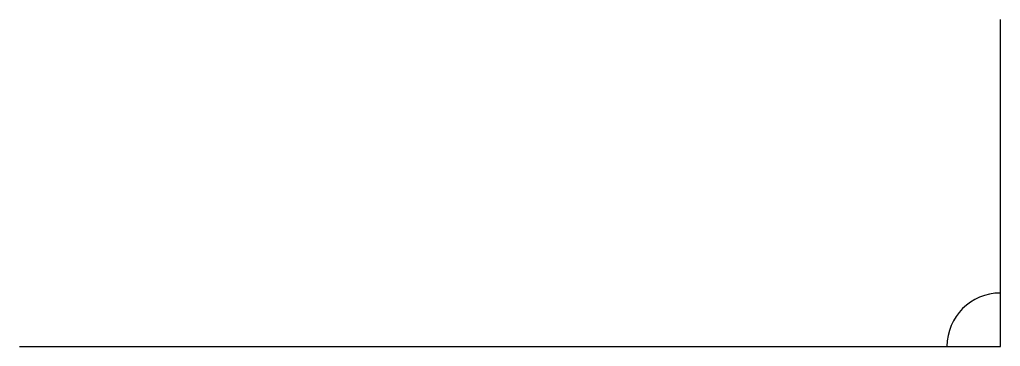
# Model space of a CAD drawing. Units: millimetres at full size, sheet at 1:100. Extents: x -15551 to 2816, y -3490 to 2633.
import ezdxf

# ---------------------------------------------------------------- set-up
doc = ezdxf.new("R2010")
doc.units = ezdxf.units.MM
doc.header["$LTSCALE"] = 100
doc.layers.add('0-0', color=7, linetype='Continuous')

msp = doc.modelspace()

# ---------------------------------------------------------------- linework, layer by layer
at = {"layer": '0-0'}
msp.add_lwpolyline([(-15551, -3489.8), (2816.3, -3489.8), (2816.3, 2632.7)], dxfattribs=at)
msp.add_arc((2816.3, -3489.8), 1000, 90, 180, dxfattribs=at)

doc.saveas('drawing.dxf')
